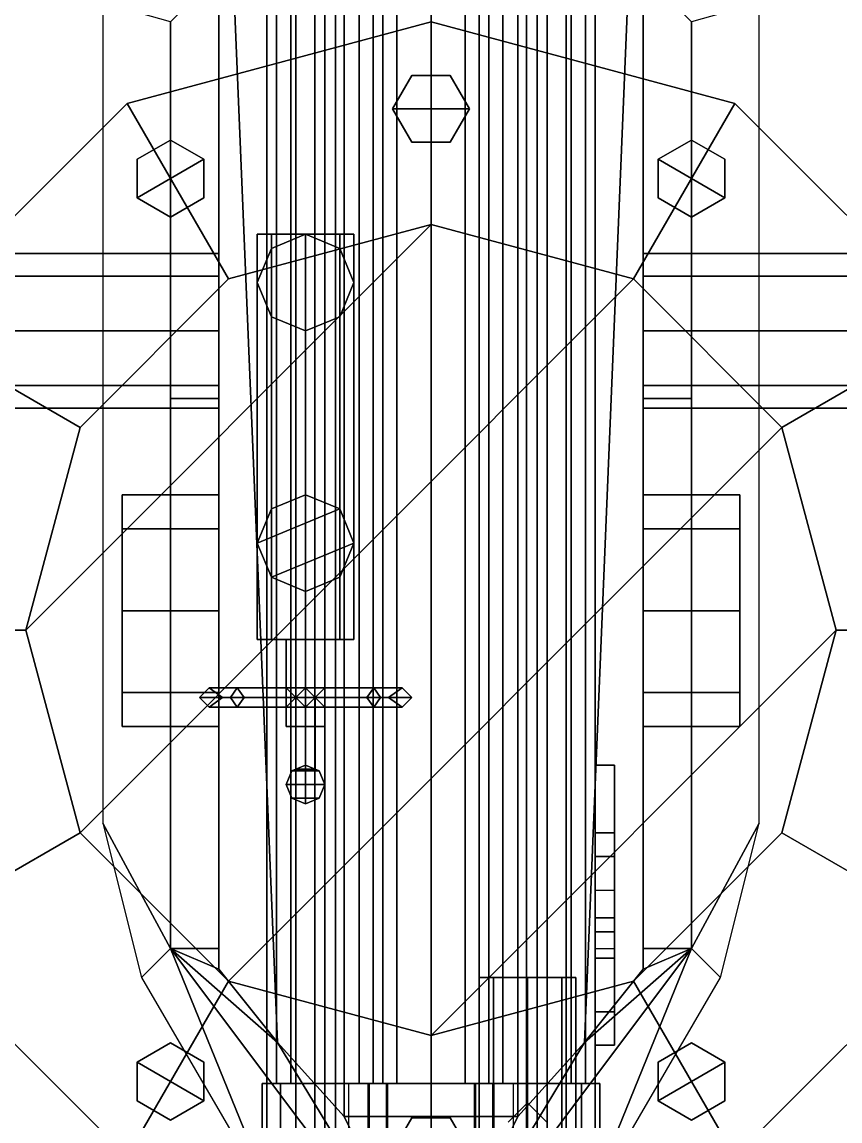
# Model space of a CAD drawing. Header units: millimetres. Extents: x -4 to 4, y -37.4 to 54.3.
# Drawn here: x -0.424 to 0.424, y 25.841 to 26.98 of the extents above; entities that cross this region are included whole.
import ezdxf

# ---------------------------------------------------------------- set-up
doc = ezdxf.new("R2010")
doc.units = ezdxf.units.MM
for name, color, linetype in [('gun', 1, 'Continuous'), ('sleeve', 5, 'Continuous'), ('superstructure', 3, 'Continuous'), ('turret', 2, 'Continuous')]:
    doc.layers.add(name, color=color, linetype=linetype)

msp = doc.modelspace()

# ---------------------------------------------------------------- linework, layer by layer
for points in [[(-0.71, 29.2, -1.32), (0, 29.2, -1.43), (0, 24.28, -1.95), (-0.71, 24.28, -1.81)], [(0, 24.28, -1.95), (0, 29.2, -1.43), (0.71, 29.2, -1.32), (0.71, 24.28, -1.81)]]:
    msp.add_3dface(points)
at = {"layer": 'gun'}
for points in [[(-0.099, 25.75, 2.931), (-0.14, 25.75, 3.03), (-0.14, 27.43, 3.03), (-0.099, 27.43, 2.931)], [(-0.14, 25.75, 3.03), (-0.099, 25.75, 3.129), (-0.099, 27.43, 3.129), (-0.14, 27.43, 3.03)], [(0, 25.75, 2.89), (-0.099, 25.75, 2.931), (-0.099, 27.43, 2.931), (0, 27.43, 2.89)], [(-0.099, 25.75, 3.129), (0, 25.75, 3.17), (0, 27.43, 3.17), (-0.099, 27.43, 3.129)], [(0.099, 25.75, 2.931), (0, 25.75, 2.89), (0, 27.43, 2.89), (0.099, 27.43, 2.931)], [(0, 25.75, 3.17), (0.099, 25.75, 3.129), (0.099, 27.43, 3.129), (0, 27.43, 3.17)], [(0.14, 25.75, 3.03), (0.099, 25.75, 2.931), (0.099, 27.43, 2.931), (0.14, 27.43, 3.03)], [(0.099, 25.75, 3.129), (0.14, 25.75, 3.03), (0.14, 27.43, 3.03), (0.099, 27.43, 3.129)]]:
    msp.add_3dface(points, dxfattribs=at)
at = {"layer": 'sleeve'}
for points in [[(-0.1454, 25.88, 2.7846), (-0.16, 25.88, 2.82), (-0.16, 27.21, 2.82), (-0.1454, 27.21, 2.7846)], [(-0.16, 25.88, 2.82), (-0.1454, 25.88, 2.8554), (-0.1454, 27.21, 2.8554), (-0.16, 27.21, 2.82)], [(-0.11, 25.88, 2.77), (-0.1454, 25.88, 2.7846), (-0.1454, 27.21, 2.7846), (-0.11, 27.21, 2.77)], [(-0.1454, 25.88, 2.8554), (-0.11, 25.88, 2.87), (-0.11, 27.21, 2.87), (-0.1454, 27.21, 2.8554)], [(-0.0746, 25.88, 2.7846), (-0.11, 25.88, 2.77), (-0.11, 27.21, 2.77), (-0.0746, 27.21, 2.7846)], [(-0.11, 25.88, 2.87), (-0.0746, 25.88, 2.8554), (-0.0746, 27.21, 2.8554), (-0.11, 27.21, 2.87)], [(-0.06, 25.88, 2.82), (-0.0746, 25.88, 2.7846), (-0.0746, 27.21, 2.7846), (-0.06, 27.21, 2.82)], [(-0.0746, 25.88, 2.8554), (-0.06, 25.88, 2.82), (-0.06, 27.21, 2.82), (-0.0746, 27.21, 2.8554)], [(-0.05, 25.88, 2.77), (-0.0354, 25.88, 2.8054), (-0.0354, 27.21, 2.8054), (-0.05, 27.21, 2.77)], [(-0.0354, 25.88, 2.7346), (-0.05, 25.88, 2.77), (-0.05, 27.21, 2.77), (-0.0354, 27.21, 2.7346)], [(-0.0354, 25.88, 2.8054), (0, 25.88, 2.82), (0, 27.21, 2.82), (-0.0354, 27.21, 2.8054)], [(0, 25.88, 2.72), (-0.0354, 25.88, 2.7346), (-0.0354, 27.21, 2.7346), (0, 27.21, 2.72)], [(0, 25.88, 2.82), (0.0354, 25.88, 2.8054), (0.0354, 27.21, 2.8054), (0, 27.21, 2.82)], [(0.0354, 25.88, 2.7346), (0, 25.88, 2.72), (0, 27.21, 2.72), (0.0354, 27.21, 2.7346)], [(0.0354, 25.88, 2.8054), (0.05, 25.88, 2.77), (0.05, 27.21, 2.77), (0.0354, 27.21, 2.8054)], [(0.05, 25.88, 2.77), (0.0354, 25.88, 2.7346), (0.0354, 27.21, 2.7346), (0.05, 27.21, 2.77)], [(0.06, 25.88, 2.82), (0.0746, 25.88, 2.8554), (0.0746, 27.21, 2.8554), (0.06, 27.21, 2.82)], [(0.0746, 25.88, 2.7846), (0.06, 25.88, 2.82), (0.06, 27.21, 2.82), (0.0746, 27.21, 2.7846)], [(0.0746, 25.88, 2.8554), (0.11, 25.88, 2.87), (0.11, 27.21, 2.87), (0.0746, 27.21, 2.8554)], [(0.11, 25.88, 2.77), (0.0746, 25.88, 2.7846), (0.0746, 27.21, 2.7846), (0.11, 27.21, 2.77)], [(0.11, 25.88, 2.87), (0.1454, 25.88, 2.8554), (0.1454, 27.21, 2.8554), (0.11, 27.21, 2.87)], [(0.1454, 25.88, 2.7846), (0.11, 25.88, 2.77), (0.11, 27.21, 2.77), (0.1454, 27.21, 2.7846)], [(0.1454, 25.88, 2.8554), (0.16, 25.88, 2.82), (0.16, 27.21, 2.82), (0.1454, 27.21, 2.8554)], [(0.16, 25.88, 2.82), (0.1454, 25.88, 2.7846), (0.1454, 27.21, 2.7846), (0.16, 27.21, 2.82)], [(-0.1202, 25.82, 2.9098), (-0.17, 25.82, 3.03), (-0.17, 27.02, 3.03), (-0.1202, 27.02, 2.9098)], [(-0.17, 25.82, 3.03), (-0.1202, 25.82, 3.1502), (-0.1202, 27.02, 3.1502), (-0.17, 27.02, 3.03)], [(0, 25.82, 2.86), (-0.1202, 25.82, 2.9098), (-0.1202, 27.02, 2.9098), (0, 27.02, 2.86)], [(-0.1202, 25.82, 3.1502), (0, 25.82, 3.2), (0, 27.02, 3.2), (-0.1202, 27.02, 3.1502)], [(0.1202, 25.82, 2.9098), (0, 25.82, 2.86), (0, 27.02, 2.86), (0.1202, 27.02, 2.9098)], [(0, 25.82, 3.2), (0.1202, 25.82, 3.1502), (0.1202, 27.02, 3.1502), (0, 27.02, 3.2)], [(0.17, 25.82, 3.03), (0.1202, 25.82, 2.9098), (0.1202, 27.02, 2.9098), (0.17, 27.02, 3.03)], [(0.1202, 25.82, 3.1502), (0.17, 25.82, 3.03), (0.17, 27.02, 3.03), (0.1202, 27.02, 3.1502)], [(-0.1654, 26.76, 3.4454), (-0.13, 26.76, 3.36), (-0.1654, 26.76, 3.3746), (-0.18, 26.76, 3.41)], [(-0.18, 26.34, 3.41), (-0.1654, 26.34, 3.4454), (-0.1654, 26.76, 3.4454), (-0.18, 26.76, 3.41)], [(-0.1654, 26.34, 3.3746), (-0.18, 26.34, 3.41), (-0.18, 26.76, 3.41), (-0.1654, 26.76, 3.3746)], [(-0.13, 26.76, 3.46), (-0.0946, 26.76, 3.3746), (-0.13, 26.76, 3.36), (-0.1654, 26.76, 3.4454)], [(-0.13, 26.76, 3.04), (-0.1654, 26.7454, 3.04), (-0.1654, 26.7454, 3.3746), (-0.13, 26.76, 3.36)], [(-0.1654, 26.34, 3.4454), (-0.13, 26.34, 3.46), (-0.13, 26.76, 3.46), (-0.1654, 26.76, 3.4454)], [(-0.13, 26.34, 3.36), (-0.1654, 26.34, 3.3746), (-0.1654, 26.76, 3.3746), (-0.13, 26.76, 3.36)], [(-0.0946, 26.76, 3.4454), (-0.08, 26.76, 3.41), (-0.0946, 26.76, 3.3746), (-0.13, 26.76, 3.46)], [(-0.0946, 26.7454, 3.04), (-0.13, 26.76, 3.04), (-0.13, 26.76, 3.36), (-0.0946, 26.7454, 3.3746)], [(-0.13, 26.34, 3.46), (-0.0946, 26.34, 3.4454), (-0.0946, 26.76, 3.4454), (-0.13, 26.76, 3.46)], [(-0.0946, 26.34, 3.3746), (-0.13, 26.34, 3.36), (-0.13, 26.76, 3.36), (-0.0946, 26.76, 3.3746)], [(-0.0946, 26.34, 3.4454), (-0.08, 26.34, 3.41), (-0.08, 26.76, 3.41), (-0.0946, 26.76, 3.4454)], [(-0.08, 26.34, 3.41), (-0.0946, 26.34, 3.3746), (-0.0946, 26.76, 3.3746), (-0.08, 26.76, 3.41)], [(-0.1654, 26.7454, 3.04), (-0.18, 26.71, 3.04), (-0.18, 26.71, 3.41), (-0.1654, 26.7454, 3.3746)], [(-0.08, 26.71, 3.04), (-0.0946, 26.7454, 3.04), (-0.0946, 26.7454, 3.3746), (-0.08, 26.71, 3.41)], [(-0.18, 26.71, 3.04), (-0.1654, 26.6746, 3.04), (-0.1654, 26.6746, 3.3746), (-0.18, 26.71, 3.41)], [(-0.0946, 26.6746, 3.04), (-0.08, 26.71, 3.04), (-0.08, 26.71, 3.41), (-0.0946, 26.6746, 3.3746)], [(-0.1654, 26.6746, 3.04), (-0.13, 26.66, 3.04), (-0.13, 26.66, 3.36), (-0.1654, 26.6746, 3.3746)], [(-0.13, 26.66, 3.04), (-0.0946, 26.6746, 3.04), (-0.0946, 26.6746, 3.3746), (-0.13, 26.66, 3.36)], [(-0.18, 26.44, 3.55), (-0.0946, 26.4754, 3.55), (-0.13, 26.49, 3.55), (-0.1654, 26.4754, 3.55)], [(-0.13, 26.49, 3.33), (-0.1654, 26.4754, 3.33), (-0.1654, 26.4754, 3.55), (-0.13, 26.49, 3.55)], [(-0.0946, 26.4754, 3.33), (-0.13, 26.49, 3.33), (-0.13, 26.49, 3.55), (-0.0946, 26.4754, 3.55)], [(-0.1654, 26.4046, 3.55), (-0.08, 26.44, 3.55), (-0.0946, 26.4754, 3.55), (-0.18, 26.44, 3.55)], [(-0.1654, 26.4754, 3.33), (-0.18, 26.44, 3.33), (-0.18, 26.44, 3.55), (-0.1654, 26.4754, 3.55)], [(-0.08, 26.44, 3.33), (-0.0946, 26.4754, 3.33), (-0.0946, 26.4754, 3.55), (-0.08, 26.44, 3.55)], [(-0.18, 26.44, 3.33), (-0.1654, 26.4046, 3.33), (-0.1654, 26.4046, 3.55), (-0.18, 26.44, 3.55)], [(-0.13, 26.39, 3.55), (-0.0946, 26.4046, 3.55), (-0.08, 26.44, 3.55), (-0.1654, 26.4046, 3.55)], [(-0.0946, 26.4046, 3.33), (-0.08, 26.44, 3.33), (-0.08, 26.44, 3.55), (-0.0946, 26.4046, 3.55)], [(-0.1654, 26.4046, 3.33), (-0.13, 26.39, 3.33), (-0.13, 26.39, 3.55), (-0.1654, 26.4046, 3.55)], [(-0.13, 26.39, 3.33), (-0.0946, 26.4046, 3.33), (-0.0946, 26.4046, 3.55), (-0.13, 26.39, 3.55)], [(-0.18, 26.34, 3.41), (-0.0946, 26.34, 3.3746), (-0.08, 26.34, 3.41), (-0.1654, 26.34, 3.4454)], [(-0.1654, 26.34, 3.3746), (-0.13, 26.34, 3.36), (-0.0946, 26.34, 3.3746), (-0.18, 26.34, 3.41)], [(-0.1654, 26.34, 3.4454), (-0.08, 26.34, 3.41), (-0.0946, 26.34, 3.4454), (-0.13, 26.34, 3.46)], [(-0.15, 26.25, 3.41), (-0.13, 26.25, 3.43), (-0.13, 26.34, 3.43), (-0.15, 26.34, 3.41)], [(-0.13, 26.25, 3.39), (-0.15, 26.25, 3.41), (-0.15, 26.34, 3.41), (-0.13, 26.34, 3.39)], [(-0.13, 26.25, 3.43), (-0.11, 26.25, 3.41), (-0.11, 26.34, 3.41), (-0.13, 26.34, 3.43)], [(-0.11, 26.25, 3.41), (-0.13, 26.25, 3.39), (-0.13, 26.34, 3.39), (-0.11, 26.34, 3.41)], [(-0.24, 26.28, 3.41), (-0.23, 26.29, 3.41), (-0.2007, 26.29, 3.3393), (-0.2078, 26.28, 3.3322)], [(-0.2078, 26.28, 3.4878), (-0.2007, 26.29, 3.4807), (-0.23, 26.29, 3.41), (-0.24, 26.28, 3.41)], [(-0.23, 26.29, 3.41), (-0.2159, 26.28, 3.42), (-0.14, 26.28, 3.42), (-0.15, 26.29, 3.41)], [(-0.2159, 26.28, 3.4), (-0.23, 26.29, 3.41), (-0.15, 26.29, 3.41), (-0.14, 26.28, 3.4)], [(-0.2007, 26.29, 3.4807), (-0.1936, 26.28, 3.4736), (-0.2159, 26.28, 3.42), (-0.23, 26.29, 3.41)], [(-0.23, 26.29, 3.41), (-0.2159, 26.28, 3.4), (-0.1936, 26.28, 3.3464), (-0.2007, 26.29, 3.3393)], [(-0.13, 26.28, 3.52), (-0.13, 26.29, 3.51), (-0.2007, 26.29, 3.4807), (-0.2078, 26.28, 3.4878)], [(-0.2078, 26.28, 3.3322), (-0.2007, 26.29, 3.3393), (-0.13, 26.29, 3.31), (-0.13, 26.28, 3.3)], [(-0.13, 26.29, 3.51), (-0.14, 26.28, 3.4959), (-0.1936, 26.28, 3.4736), (-0.2007, 26.29, 3.4807)], [(-0.2007, 26.29, 3.3393), (-0.1936, 26.28, 3.3464), (-0.14, 26.28, 3.3241), (-0.13, 26.29, 3.31)], [(-0.14, 26.28, 3.4959), (-0.13, 26.29, 3.51), (-0.13, 26.29, 3.43), (-0.14, 26.28, 3.42)], [(-0.13, 26.29, 3.31), (-0.14, 26.28, 3.3241), (-0.14, 26.28, 3.4), (-0.13, 26.29, 3.39)], [(-0.0593, 26.29, 3.4807), (-0.0664, 26.28, 3.4736), (-0.12, 26.28, 3.4959), (-0.13, 26.29, 3.51)], [(-0.0522, 26.28, 3.4878), (-0.0593, 26.29, 3.4807), (-0.13, 26.29, 3.51), (-0.13, 26.28, 3.52)], [(-0.13, 26.29, 3.51), (-0.12, 26.28, 3.4959), (-0.12, 26.28, 3.42), (-0.13, 26.29, 3.43)], [(-0.13, 26.29, 3.31), (-0.12, 26.28, 3.3241), (-0.0664, 26.28, 3.3464), (-0.0593, 26.29, 3.3393)], [(-0.13, 26.28, 3.3), (-0.13, 26.29, 3.31), (-0.0593, 26.29, 3.3393), (-0.0522, 26.28, 3.3322)], [(-0.12, 26.28, 3.3241), (-0.13, 26.29, 3.31), (-0.13, 26.29, 3.39), (-0.12, 26.28, 3.4)], [(-0.0441, 26.28, 3.42), (-0.03, 26.29, 3.41), (-0.11, 26.29, 3.41), (-0.12, 26.28, 3.42)], [(-0.03, 26.29, 3.41), (-0.0441, 26.28, 3.4), (-0.12, 26.28, 3.4), (-0.11, 26.29, 3.41)], [(-0.03, 26.29, 3.41), (-0.0441, 26.28, 3.42), (-0.0664, 26.28, 3.4736), (-0.0593, 26.29, 3.4807)], [(-0.0593, 26.29, 3.3393), (-0.0664, 26.28, 3.3464), (-0.0441, 26.28, 3.4), (-0.03, 26.29, 3.41)], [(-0.0522, 26.28, 3.3322), (-0.0593, 26.29, 3.3393), (-0.03, 26.29, 3.41), (-0.02, 26.28, 3.41)], [(-0.02, 26.28, 3.41), (-0.03, 26.29, 3.41), (-0.0593, 26.29, 3.4807), (-0.0522, 26.28, 3.4878)], [(-0.23, 26.27, 3.41), (-0.24, 26.28, 3.41), (-0.2078, 26.28, 3.3322), (-0.2007, 26.27, 3.3393)], [(-0.2007, 26.27, 3.4807), (-0.2078, 26.28, 3.4878), (-0.24, 26.28, 3.41), (-0.23, 26.27, 3.41)], [(-0.2159, 26.28, 3.42), (-0.23, 26.27, 3.41), (-0.15, 26.27, 3.41), (-0.14, 26.28, 3.42)], [(-0.23, 26.27, 3.41), (-0.2159, 26.28, 3.4), (-0.14, 26.28, 3.4), (-0.15, 26.27, 3.41)], [(-0.1936, 26.28, 3.4736), (-0.2007, 26.27, 3.4807), (-0.23, 26.27, 3.41), (-0.2159, 26.28, 3.42)], [(-0.2159, 26.28, 3.4), (-0.23, 26.27, 3.41), (-0.2007, 26.27, 3.3393), (-0.1936, 26.28, 3.3464)], [(-0.13, 26.27, 3.51), (-0.13, 26.28, 3.52), (-0.2078, 26.28, 3.4878), (-0.2007, 26.27, 3.4807)], [(-0.2007, 26.27, 3.3393), (-0.2078, 26.28, 3.3322), (-0.13, 26.28, 3.3), (-0.13, 26.27, 3.31)], [(-0.14, 26.28, 3.4959), (-0.13, 26.27, 3.51), (-0.2007, 26.27, 3.4807), (-0.1936, 26.28, 3.4736)], [(-0.1936, 26.28, 3.3464), (-0.2007, 26.27, 3.3393), (-0.13, 26.27, 3.31), (-0.14, 26.28, 3.3241)], [(-0.14, 26.2059, 3.31), (-0.13, 26.2059, 3.32), (-0.13, 26.28, 3.32), (-0.14, 26.28, 3.31)], [(-0.13, 26.2059, 3.3), (-0.14, 26.2059, 3.31), (-0.14, 26.28, 3.31), (-0.13, 26.28, 3.3)], [(-0.13, 26.27, 3.51), (-0.14, 26.28, 3.4959), (-0.14, 26.28, 3.42), (-0.13, 26.27, 3.43)], [(-0.14, 26.28, 3.3241), (-0.13, 26.27, 3.31), (-0.13, 26.27, 3.39), (-0.14, 26.28, 3.4)], [(-0.13, 26.2059, 3.32), (-0.12, 26.2059, 3.31), (-0.12, 26.28, 3.31), (-0.13, 26.28, 3.32)], [(-0.12, 26.2059, 3.31), (-0.13, 26.2059, 3.3), (-0.13, 26.28, 3.3), (-0.12, 26.28, 3.31)], [(-0.0664, 26.28, 3.4736), (-0.0593, 26.27, 3.4807), (-0.13, 26.27, 3.51), (-0.12, 26.28, 3.4959)], [(-0.0593, 26.27, 3.4807), (-0.0522, 26.28, 3.4878), (-0.13, 26.28, 3.52), (-0.13, 26.27, 3.51)], [(-0.12, 26.28, 3.4959), (-0.13, 26.27, 3.51), (-0.13, 26.27, 3.43), (-0.12, 26.28, 3.42)], [(-0.12, 26.28, 3.3241), (-0.13, 26.27, 3.31), (-0.0593, 26.27, 3.3393), (-0.0664, 26.28, 3.3464)], [(-0.13, 26.27, 3.31), (-0.13, 26.28, 3.3), (-0.0522, 26.28, 3.3322), (-0.0593, 26.27, 3.3393)], [(-0.13, 26.27, 3.31), (-0.12, 26.28, 3.3241), (-0.12, 26.28, 3.4), (-0.13, 26.27, 3.39)], [(-0.03, 26.27, 3.41), (-0.0441, 26.28, 3.42), (-0.12, 26.28, 3.42), (-0.11, 26.27, 3.41)], [(-0.0441, 26.28, 3.4), (-0.03, 26.27, 3.41), (-0.11, 26.27, 3.41), (-0.12, 26.28, 3.4)], [(-0.0441, 26.28, 3.42), (-0.03, 26.27, 3.41), (-0.0593, 26.27, 3.4807), (-0.0664, 26.28, 3.4736)], [(-0.0664, 26.28, 3.3464), (-0.0593, 26.27, 3.3393), (-0.03, 26.27, 3.41), (-0.0441, 26.28, 3.4)], [(-0.0593, 26.27, 3.3393), (-0.0522, 26.28, 3.3322), (-0.02, 26.28, 3.41), (-0.03, 26.27, 3.41)], [(-0.03, 26.27, 3.41), (-0.02, 26.28, 3.41), (-0.0522, 26.28, 3.4878), (-0.0593, 26.27, 3.4807)], [(-0.15, 26.25, 3.41), (-0.13, 26.25, 3.39), (-0.11, 26.25, 3.41), (-0.13, 26.25, 3.43)], [(-0.13, 26.2041, 3.2959), (-0.13, 26.19, 3.29), (-0.15, 26.19, 3.31), (-0.1441, 26.2041, 3.31)], [(-0.1441, 26.2041, 3.31), (-0.15, 26.19, 3.31), (-0.13, 26.19, 3.33), (-0.13, 26.2041, 3.3241)], [(-0.13, 26.21, 3.31), (-0.13, 26.2041, 3.2959), (-0.1441, 26.2041, 3.31), (-0.13, 26.21, 3.31)], [(-0.13, 26.21, 3.31), (-0.1441, 26.2041, 3.31), (-0.13, 26.2041, 3.3241), (-0.13, 26.21, 3.31)], [(-0.13, 26.21, 3.31), (-0.1159, 26.2041, 3.31), (-0.13, 26.2041, 3.2959), (-0.13, 26.21, 3.31)], [(-0.13, 26.21, 3.31), (-0.13, 26.2041, 3.3241), (-0.1159, 26.2041, 3.31), (-0.13, 26.21, 3.31)], [(-0.1159, 26.2041, 3.31), (-0.11, 26.19, 3.31), (-0.13, 26.19, 3.29), (-0.13, 26.2041, 3.2959)], [(-0.13, 26.2041, 3.3241), (-0.13, 26.19, 3.33), (-0.11, 26.19, 3.31), (-0.1159, 26.2041, 3.31)], [(0.19, 26.21, 3.48), (0.17, 26.21, 3.48), (0.17, 26.14, 3.52), (0.19, 26.14, 3.52)], [(0.17, 26.21, 3.48), (0.17, 26.1154, 3.34), (0.17, 26.0518, 3.42), (0.17, 26.14, 3.52)], [(0.17, 26.1154, 3.34), (0.17, 26.21, 3.48), (0.19, 26.21, 3.48), (0.19, 26.1154, 3.34)], [(0.19, 26.1154, 3.34), (0.19, 26.21, 3.48), (0.19, 26.14, 3.52), (0.19, 26.0518, 3.42)], [(-0.13, 26.19, 3.29), (-0.13, 26.1759, 3.2959), (-0.1441, 26.1759, 3.31), (-0.15, 26.19, 3.31)], [(-0.15, 26.19, 3.31), (-0.1441, 26.1759, 3.31), (-0.13, 26.1759, 3.3241), (-0.13, 26.19, 3.33)], [(-0.11, 26.19, 3.31), (-0.1159, 26.1759, 3.31), (-0.13, 26.1759, 3.2959), (-0.13, 26.19, 3.29)], [(-0.13, 26.19, 3.33), (-0.13, 26.1759, 3.3241), (-0.1159, 26.1759, 3.31), (-0.11, 26.19, 3.31)], [(-0.13, 26.1759, 3.2959), (-0.13, 26.17, 3.31), (-0.13, 26.17, 3.31), (-0.1441, 26.1759, 3.31)], [(-0.1441, 26.1759, 3.31), (-0.13, 26.17, 3.31), (-0.13, 26.17, 3.31), (-0.13, 26.1759, 3.3241)], [(-0.1159, 26.1759, 3.31), (-0.13, 26.17, 3.31), (-0.13, 26.17, 3.31), (-0.13, 26.1759, 3.2959)], [(-0.13, 26.1759, 3.3241), (-0.13, 26.17, 3.31), (-0.13, 26.17, 3.31), (-0.1159, 26.1759, 3.31)], [(0.17, 26.14, 3.52), (0.17, 26.0518, 3.42), (0.19, 26.0518, 3.42), (0.19, 26.14, 3.52)], [(0.17, 26.1154, 3.34), (0.17, 26.0374, 3.1778), (0.17, 25.9543, 3.2122), (0.17, 26.0518, 3.42)], [(0.17, 26.0374, 3.1778), (0.17, 26.1154, 3.34), (0.19, 26.1154, 3.34), (0.19, 26.0374, 3.1778)], [(0.19, 26.0374, 3.1778), (0.19, 26.1154, 3.34), (0.19, 26.0518, 3.42), (0.19, 25.9543, 3.2122)], [(0.17, 26.0374, 2.9022), (0.17, 26.08, 2.7854), (0.17, 26.02, 2.74), (0.17, 25.9543, 2.8678)], [(0.17, 26.08, 2.7854), (0.17, 26.0374, 2.9022), (0.19, 26.0374, 2.9022), (0.19, 26.08, 2.7854)], [(0.19, 26.08, 2.7854), (0.19, 26.0374, 2.9022), (0.19, 25.9543, 2.8678), (0.19, 26.02, 2.74)], [(0.17, 26.0518, 3.42), (0.17, 25.9543, 3.2122), (0.19, 25.9543, 3.2122), (0.19, 26.0518, 3.42)], [(0.17, 26.01, 3.04), (0.17, 26.0374, 2.9022), (0.17, 25.9543, 2.8678), (0.17, 25.92, 3.04)], [(0.17, 26.0374, 3.1778), (0.17, 26.01, 3.04), (0.17, 25.92, 3.04), (0.17, 25.9543, 3.2122)], [(0.17, 26.0374, 2.9022), (0.17, 26.01, 3.04), (0.19, 26.01, 3.04), (0.19, 26.0374, 2.9022)], [(0.17, 26.01, 3.04), (0.17, 26.0374, 3.1778), (0.19, 26.0374, 3.1778), (0.19, 26.01, 3.04)], [(0.19, 26.0374, 2.9022), (0.19, 26.01, 3.04), (0.19, 25.92, 3.04), (0.19, 25.9543, 2.8678)], [(0.19, 26.01, 3.04), (0.19, 26.0374, 3.1778), (0.19, 25.9543, 3.2122), (0.19, 25.92, 3.04)], [(0.17, 25.9543, 2.8678), (0.17, 26.02, 2.74), (0.19, 26.02, 2.74), (0.19, 25.9543, 2.8678)], [(0.0646, 25.99, 3.5154), (0.1, 25.99, 3.43), (0.0646, 25.99, 3.4446), (0.05, 25.99, 3.48)], [(0.0646, 25.74, 3.4446), (0.05, 25.74, 3.48), (0.05, 25.99, 3.48), (0.0646, 25.99, 3.4446)], [(0.05, 25.74, 3.48), (0.0646, 25.74, 3.5154), (0.0646, 25.99, 3.5154), (0.05, 25.99, 3.48)], [(0.1, 25.99, 3.53), (0.1354, 25.99, 3.4446), (0.1, 25.99, 3.43), (0.0646, 25.99, 3.5154)], [(0.1, 25.74, 3.43), (0.0646, 25.74, 3.4446), (0.0646, 25.99, 3.4446), (0.1, 25.99, 3.43)], [(0.0646, 25.74, 3.5154), (0.1, 25.74, 3.53), (0.1, 25.99, 3.53), (0.0646, 25.99, 3.5154)], [(0.1354, 25.99, 3.5154), (0.15, 25.99, 3.48), (0.1354, 25.99, 3.4446), (0.1, 25.99, 3.53)], [(0.1354, 25.74, 3.4446), (0.1, 25.74, 3.43), (0.1, 25.99, 3.43), (0.1354, 25.99, 3.4446)], [(0.1, 25.74, 3.53), (0.1354, 25.74, 3.5154), (0.1354, 25.99, 3.5154), (0.1, 25.99, 3.53)], [(0.15, 25.74, 3.48), (0.1354, 25.74, 3.4446), (0.1354, 25.99, 3.4446), (0.15, 25.99, 3.48)], [(0.1354, 25.74, 3.5154), (0.15, 25.74, 3.48), (0.15, 25.99, 3.48), (0.1354, 25.99, 3.5154)], [(0.17, 25.92, 3.04), (0.17, 25.9543, 2.8678), (0.19, 25.9543, 2.8678), (0.19, 25.92, 3.04)], [(0.17, 25.9543, 3.2122), (0.17, 25.92, 3.04), (0.19, 25.92, 3.04), (0.19, 25.9543, 3.2122)], [(-0.175, 25.88, 2.82), (-0.156, 25.88, 2.866), (-0.1454, 25.88, 2.8554), (-0.16, 25.88, 2.82)], [(-0.156, 25.88, 2.774), (-0.175, 25.88, 2.82), (-0.16, 25.88, 2.82), (-0.1454, 25.88, 2.7846)], [(-0.156, 25.82, 2.774), (-0.175, 25.82, 2.82), (-0.175, 25.88, 2.82), (-0.156, 25.88, 2.774)], [(-0.175, 25.82, 2.82), (-0.156, 25.82, 2.866), (-0.156, 25.88, 2.866), (-0.175, 25.88, 2.82)], [(-0.156, 25.88, 2.866), (-0.0852, 25.88, 2.8953), (-0.11, 25.88, 2.87), (-0.1454, 25.88, 2.8554)], [(-0.156, 25.82, 2.866), (-0.0852, 25.82, 2.8953), (-0.0852, 25.88, 2.8953), (-0.156, 25.88, 2.866)], [(-0.11, 25.88, 2.755), (-0.156, 25.88, 2.774), (-0.1454, 25.88, 2.7846), (-0.11, 25.88, 2.77)], [(-0.11, 25.82, 2.755), (-0.156, 25.82, 2.774), (-0.156, 25.88, 2.774), (-0.11, 25.88, 2.755)], [(-0.0852, 25.88, 2.8953), (-0.045, 25.88, 2.8786), (-0.0746, 25.88, 2.8554), (-0.11, 25.88, 2.87)], [(-0.064, 25.88, 2.774), (-0.11, 25.88, 2.755), (-0.11, 25.88, 2.77), (-0.0746, 25.88, 2.7846)], [(-0.064, 25.82, 2.774), (-0.11, 25.82, 2.755), (-0.11, 25.88, 2.755), (-0.064, 25.88, 2.774)], [(-0.045, 25.88, 2.8786), (-0.045, 25.88, 2.82), (-0.06, 25.88, 2.82), (-0.0746, 25.88, 2.8554)], [(-0.045, 25.88, 2.82), (-0.064, 25.88, 2.774), (-0.0746, 25.88, 2.7846), (-0.06, 25.88, 2.82)], [(-0.065, 25.82, 2.77), (-0.046, 25.82, 2.816), (-0.046, 25.88, 2.816), (-0.065, 25.88, 2.77)], [(-0.046, 25.82, 2.724), (-0.065, 25.82, 2.77), (-0.065, 25.88, 2.77), (-0.046, 25.88, 2.724)], [(-0.046, 25.88, 2.724), (-0.065, 25.88, 2.77), (-0.05, 25.88, 2.77), (-0.0354, 25.88, 2.7346)], [(-0.065, 25.88, 2.77), (-0.046, 25.88, 2.816), (-0.0354, 25.88, 2.8054), (-0.05, 25.88, 2.77)], [(-0.045, 25.82, 2.82), (-0.064, 25.82, 2.774), (-0.064, 25.88, 2.774), (-0.045, 25.88, 2.82)], [(-0.046, 25.82, 2.816), (0, 25.82, 2.835), (0, 25.88, 2.835), (-0.046, 25.88, 2.816)], [(0, 25.82, 2.705), (-0.046, 25.82, 2.724), (-0.046, 25.88, 2.724), (0, 25.88, 2.705)], [(0, 25.88, 2.705), (-0.046, 25.88, 2.724), (-0.0354, 25.88, 2.7346), (0, 25.88, 2.72)], [(-0.046, 25.88, 2.816), (0, 25.88, 2.835), (0, 25.88, 2.82), (-0.0354, 25.88, 2.8054)], [(-0.045, 25.82, 2.8786), (-0.045, 25.82, 2.82), (-0.045, 25.88, 2.82), (-0.045, 25.88, 2.8786)], [(0, 25.82, 2.835), (0.046, 25.82, 2.816), (0.046, 25.88, 2.816), (0, 25.88, 2.835)], [(0.046, 25.82, 2.724), (0, 25.82, 2.705), (0, 25.88, 2.705), (0.046, 25.88, 2.724)], [(0, 25.88, 2.835), (0.046, 25.88, 2.816), (0.0354, 25.88, 2.8054), (0, 25.88, 2.82)], [(0.046, 25.88, 2.724), (0, 25.88, 2.705), (0, 25.88, 2.72), (0.0354, 25.88, 2.7346)], [(0.046, 25.88, 2.816), (0.065, 25.88, 2.77), (0.05, 25.88, 2.77), (0.0354, 25.88, 2.8054)], [(0.065, 25.88, 2.77), (0.046, 25.88, 2.724), (0.0354, 25.88, 2.7346), (0.05, 25.88, 2.77)], [(0.045, 25.88, 2.8786), (0.0852, 25.88, 2.8953), (0.11, 25.88, 2.87), (0.0746, 25.88, 2.8554)], [(0.045, 25.88, 2.82), (0.045, 25.88, 2.8786), (0.0746, 25.88, 2.8554), (0.06, 25.88, 2.82)], [(0.045, 25.82, 2.82), (0.045, 25.82, 2.8786), (0.045, 25.88, 2.8786), (0.045, 25.88, 2.82)], [(0.064, 25.82, 2.774), (0.045, 25.82, 2.82), (0.045, 25.88, 2.82), (0.064, 25.88, 2.774)], [(0.064, 25.88, 2.774), (0.045, 25.88, 2.82), (0.06, 25.88, 2.82), (0.0746, 25.88, 2.7846)], [(0.046, 25.82, 2.816), (0.065, 25.82, 2.77), (0.065, 25.88, 2.77), (0.046, 25.88, 2.816)], [(0.065, 25.82, 2.77), (0.046, 25.82, 2.724), (0.046, 25.88, 2.724), (0.065, 25.88, 2.77)], [(0.11, 25.82, 2.755), (0.064, 25.82, 2.774), (0.064, 25.88, 2.774), (0.11, 25.88, 2.755)], [(0.11, 25.88, 2.755), (0.064, 25.88, 2.774), (0.0746, 25.88, 2.7846), (0.11, 25.88, 2.77)], [(0.0852, 25.88, 2.8953), (0.156, 25.88, 2.866), (0.1454, 25.88, 2.8554), (0.11, 25.88, 2.87)], [(0.0852, 25.82, 2.8953), (0.156, 25.82, 2.866), (0.156, 25.88, 2.866), (0.0852, 25.88, 2.8953)], [(0.156, 25.82, 2.774), (0.11, 25.82, 2.755), (0.11, 25.88, 2.755), (0.156, 25.88, 2.774)], [(0.156, 25.88, 2.774), (0.11, 25.88, 2.755), (0.11, 25.88, 2.77), (0.1454, 25.88, 2.7846)], [(0.156, 25.88, 2.866), (0.175, 25.88, 2.82), (0.16, 25.88, 2.82), (0.1454, 25.88, 2.8554)], [(0.175, 25.88, 2.82), (0.156, 25.88, 2.774), (0.1454, 25.88, 2.7846), (0.16, 25.88, 2.82)], [(0.156, 25.82, 2.866), (0.175, 25.82, 2.82), (0.175, 25.88, 2.82), (0.156, 25.88, 2.866)], [(0.175, 25.82, 2.82), (0.156, 25.82, 2.774), (0.156, 25.88, 2.774), (0.175, 25.88, 2.82)], [(0.1, 25.86, 3.15), (0.08, 25.84, 3.16), (0.08, 25.84, 3.44), (0.1, 25.86, 3.43)], [(0.12, 25.84, 3.15), (0.1, 25.86, 3.15), (0.1, 25.86, 3.43), (0.12, 25.84, 3.44)]]:
    msp.add_3dface(points, dxfattribs=at)
at = {"layer": 'superstructure'}
for points in [[(0.5, 24.27, 1.71), (2.8927, 27.2157, 1.71), (-2.8927, 27.2157, 1.71), (-0.5, 24.27, 1.71)], [(0, 26.98, 1.81), (-0.315, 26.8956, 1.81), (-0.21, 26.7137, 1.81), (0, 26.77, 1.81)], [(0, 26.98, 1.71), (-0.315, 26.8956, 1.71), (-0.315, 26.8956, 1.81), (0, 26.98, 1.81)], [(0.315, 26.8956, 1.81), (0, 26.98, 1.81), (0, 26.77, 1.81), (0.21, 26.7137, 1.81)], [(0.315, 26.8956, 1.71), (0, 26.98, 1.71), (0, 26.98, 1.81), (0.315, 26.8956, 1.81)], [(-0.02, 26.9246, 1.81), (-0.04, 26.89, 1.81), (-0.04, 26.89, 1.84), (-0.02, 26.9246, 1.84)], [(0.02, 26.9246, 1.84), (-0.02, 26.9246, 1.84), (-0.04, 26.89, 1.84), (0.04, 26.89, 1.84)], [(0.02, 26.9246, 1.81), (-0.02, 26.9246, 1.81), (-0.02, 26.9246, 1.84), (0.02, 26.9246, 1.84)], [(0.04, 26.89, 1.81), (0.02, 26.9246, 1.81), (0.02, 26.9246, 1.84), (0.04, 26.89, 1.84)], [(-0.315, 26.8956, 1.81), (-0.5456, 26.665, 1.81), (-0.3637, 26.56, 1.81), (-0.21, 26.7137, 1.81)], [(-0.315, 26.8956, 1.71), (-0.5456, 26.665, 1.71), (-0.5456, 26.665, 1.81), (-0.315, 26.8956, 1.81)], [(-0.04, 26.89, 1.81), (-0.02, 26.8554, 1.81), (-0.02, 26.8554, 1.84), (-0.04, 26.89, 1.84)], [(0.04, 26.89, 1.84), (-0.04, 26.89, 1.84), (-0.02, 26.8554, 1.84), (0.02, 26.8554, 1.84)], [(0.02, 26.8554, 1.81), (0.04, 26.89, 1.81), (0.04, 26.89, 1.84), (0.02, 26.8554, 1.84)], [(0.5456, 26.665, 1.81), (0.315, 26.8956, 1.81), (0.21, 26.7137, 1.81), (0.3637, 26.56, 1.81)], [(0.5456, 26.665, 1.71), (0.315, 26.8956, 1.71), (0.315, 26.8956, 1.81), (0.5456, 26.665, 1.81)], [(-0.27, 26.8577, 1.81), (-0.3046, 26.8377, 1.81), (-0.3046, 26.8377, 1.84), (-0.27, 26.8577, 1.84)], [(-0.27, 26.8577, 1.84), (-0.3046, 26.8377, 1.84), (-0.3046, 26.7977, 1.84), (-0.2354, 26.8377, 1.84)], [(-0.2354, 26.8377, 1.81), (-0.27, 26.8577, 1.81), (-0.27, 26.8577, 1.84), (-0.2354, 26.8377, 1.84)], [(-0.02, 26.8554, 1.81), (0.02, 26.8554, 1.81), (0.02, 26.8554, 1.84), (-0.02, 26.8554, 1.84)], [(0.27, 26.8577, 1.81), (0.2354, 26.8377, 1.81), (0.2354, 26.8377, 1.84), (0.27, 26.8577, 1.84)], [(0.3046, 26.8377, 1.84), (0.27, 26.8577, 1.84), (0.2354, 26.8377, 1.84), (0.3046, 26.7977, 1.84)], [(0.3046, 26.8377, 1.81), (0.27, 26.8577, 1.81), (0.27, 26.8577, 1.84), (0.3046, 26.8377, 1.84)], [(-0.3046, 26.8377, 1.81), (-0.3046, 26.7977, 1.81), (-0.3046, 26.7977, 1.84), (-0.3046, 26.8377, 1.84)], [(-0.2354, 26.8377, 1.84), (-0.3046, 26.7977, 1.84), (-0.27, 26.7777, 1.84), (-0.2354, 26.7977, 1.84)], [(-0.2354, 26.7977, 1.81), (-0.2354, 26.8377, 1.81), (-0.2354, 26.8377, 1.84), (-0.2354, 26.7977, 1.84)], [(0.2354, 26.8377, 1.81), (0.2354, 26.7977, 1.81), (0.2354, 26.7977, 1.84), (0.2354, 26.8377, 1.84)], [(0.3046, 26.7977, 1.84), (0.2354, 26.8377, 1.84), (0.2354, 26.7977, 1.84), (0.27, 26.7777, 1.84)], [(0.3046, 26.7977, 1.81), (0.3046, 26.8377, 1.81), (0.3046, 26.8377, 1.84), (0.3046, 26.7977, 1.84)], [(-0.3046, 26.7977, 1.81), (-0.27, 26.7777, 1.81), (-0.27, 26.7777, 1.84), (-0.3046, 26.7977, 1.84)], [(-0.27, 26.7777, 1.81), (-0.2354, 26.7977, 1.81), (-0.2354, 26.7977, 1.84), (-0.27, 26.7777, 1.84)], [(0.2354, 26.7977, 1.81), (0.27, 26.7777, 1.81), (0.27, 26.7777, 1.84), (0.2354, 26.7977, 1.84)], [(0.27, 26.7777, 1.81), (0.3046, 26.7977, 1.81), (0.3046, 26.7977, 1.84), (0.27, 26.7777, 1.84)], [(-0.42, 26.35, 1.97), (0, 26.77, 1.97), (-0.21, 26.7137, 1.97), (-0.3637, 26.56, 1.97)], [(-0.3637, 26.14, 1.97), (0.21, 26.7137, 1.97), (0, 26.77, 1.97), (-0.42, 26.35, 1.97)], [(0, 26.77, 1.81), (-0.21, 26.7137, 1.81), (-0.21, 26.7137, 1.97), (0, 26.77, 1.97)], [(0.21, 26.7137, 1.81), (0, 26.77, 1.81), (0, 26.77, 1.97), (0.21, 26.7137, 1.97)], [(-0.21, 25.9863, 1.97), (0.3637, 26.56, 1.97), (0.21, 26.7137, 1.97), (-0.3637, 26.14, 1.97)], [(-0.21, 26.7137, 1.81), (-0.3637, 26.56, 1.81), (-0.3637, 26.56, 1.97), (-0.21, 26.7137, 1.97)], [(0.3637, 26.56, 1.81), (0.21, 26.7137, 1.81), (0.21, 26.7137, 1.97), (0.3637, 26.56, 1.97)], [(-0.5456, 26.665, 1.81), (-0.63, 26.35, 1.81), (-0.42, 26.35, 1.81), (-0.3637, 26.56, 1.81)], [(0.63, 26.35, 1.81), (0.5456, 26.665, 1.81), (0.3637, 26.56, 1.81), (0.42, 26.35, 1.81)], [(-0.3637, 26.56, 1.81), (-0.42, 26.35, 1.81), (-0.42, 26.35, 1.97), (-0.3637, 26.56, 1.97)], [(0, 25.93, 1.97), (0.42, 26.35, 1.97), (0.3637, 26.56, 1.97), (-0.21, 25.9863, 1.97)], [(0.42, 26.35, 1.81), (0.3637, 26.56, 1.81), (0.3637, 26.56, 1.97), (0.42, 26.35, 1.97)], [(-0.63, 26.35, 1.81), (-0.5456, 26.035, 1.81), (-0.3637, 26.14, 1.81), (-0.42, 26.35, 1.81)], [(-0.42, 26.35, 1.81), (-0.3637, 26.14, 1.81), (-0.3637, 26.14, 1.97), (-0.42, 26.35, 1.97)], [(0.21, 25.9863, 1.97), (0.3637, 26.14, 1.97), (0.42, 26.35, 1.97), (0, 25.93, 1.97)], [(0.5456, 26.035, 1.81), (0.63, 26.35, 1.81), (0.42, 26.35, 1.81), (0.3637, 26.14, 1.81)], [(0.3637, 26.14, 1.81), (0.42, 26.35, 1.81), (0.42, 26.35, 1.97), (0.3637, 26.14, 1.97)], [(-0.5456, 26.035, 1.81), (-0.315, 25.8044, 1.81), (-0.21, 25.9863, 1.81), (-0.3637, 26.14, 1.81)], [(-0.3637, 26.14, 1.81), (-0.21, 25.9863, 1.81), (-0.21, 25.9863, 1.97), (-0.3637, 26.14, 1.97)], [(0.315, 25.8044, 1.81), (0.5456, 26.035, 1.81), (0.3637, 26.14, 1.81), (0.21, 25.9863, 1.81)], [(0.21, 25.9863, 1.81), (0.3637, 26.14, 1.81), (0.3637, 26.14, 1.97), (0.21, 25.9863, 1.97)], [(-0.5456, 26.035, 1.71), (-0.315, 25.8044, 1.71), (-0.315, 25.8044, 1.81), (-0.5456, 26.035, 1.81)], [(0.315, 25.8044, 1.71), (0.5456, 26.035, 1.71), (0.5456, 26.035, 1.81), (0.315, 25.8044, 1.81)], [(-0.315, 25.8044, 1.81), (0, 25.72, 1.81), (0, 25.93, 1.81), (-0.21, 25.9863, 1.81)], [(-0.21, 25.9863, 1.81), (0, 25.93, 1.81), (0, 25.93, 1.97), (-0.21, 25.9863, 1.97)], [(0, 25.72, 1.81), (0.315, 25.8044, 1.81), (0.21, 25.9863, 1.81), (0, 25.93, 1.81)], [(0, 25.93, 1.81), (0.21, 25.9863, 1.81), (0.21, 25.9863, 1.97), (0, 25.93, 1.97)], [(-0.27, 25.9223, 1.81), (-0.3046, 25.9023, 1.81), (-0.3046, 25.9023, 1.84), (-0.27, 25.9223, 1.84)], [(-0.3046, 25.9023, 1.84), (-0.2354, 25.8623, 1.84), (-0.2354, 25.9023, 1.84), (-0.27, 25.9223, 1.84)], [(-0.2354, 25.9023, 1.81), (-0.27, 25.9223, 1.81), (-0.27, 25.9223, 1.84), (-0.2354, 25.9023, 1.84)], [(0.27, 25.9223, 1.81), (0.2354, 25.9023, 1.81), (0.2354, 25.9023, 1.84), (0.27, 25.9223, 1.84)], [(0.2354, 25.8623, 1.84), (0.3046, 25.9023, 1.84), (0.27, 25.9223, 1.84), (0.2354, 25.9023, 1.84)], [(0.3046, 25.9023, 1.81), (0.27, 25.9223, 1.81), (0.27, 25.9223, 1.84), (0.3046, 25.9023, 1.84)], [(-0.3046, 25.9023, 1.81), (-0.3046, 25.8623, 1.81), (-0.3046, 25.8623, 1.84), (-0.3046, 25.9023, 1.84)], [(-0.3046, 25.8623, 1.84), (-0.27, 25.8423, 1.84), (-0.2354, 25.8623, 1.84), (-0.3046, 25.9023, 1.84)], [(-0.2354, 25.8623, 1.81), (-0.2354, 25.9023, 1.81), (-0.2354, 25.9023, 1.84), (-0.2354, 25.8623, 1.84)], [(0.2354, 25.9023, 1.81), (0.2354, 25.8623, 1.81), (0.2354, 25.8623, 1.84), (0.2354, 25.9023, 1.84)], [(0.27, 25.8423, 1.84), (0.3046, 25.8623, 1.84), (0.3046, 25.9023, 1.84), (0.2354, 25.8623, 1.84)], [(0.3046, 25.8623, 1.81), (0.3046, 25.9023, 1.81), (0.3046, 25.9023, 1.84), (0.3046, 25.8623, 1.84)], [(-0.3046, 25.8623, 1.81), (-0.27, 25.8423, 1.81), (-0.27, 25.8423, 1.84), (-0.3046, 25.8623, 1.84)], [(-0.27, 25.8423, 1.81), (-0.2354, 25.8623, 1.81), (-0.2354, 25.8623, 1.84), (-0.27, 25.8423, 1.84)], [(0.2354, 25.8623, 1.81), (0.27, 25.8423, 1.81), (0.27, 25.8423, 1.84), (0.2354, 25.8623, 1.84)], [(0.27, 25.8423, 1.81), (0.3046, 25.8623, 1.81), (0.3046, 25.8623, 1.84), (0.27, 25.8423, 1.84)], [(-0.04, 25.81, 1.84), (0.04, 25.81, 1.84), (0.02, 25.8446, 1.84), (-0.02, 25.8446, 1.84)], [(-0.02, 25.8446, 1.81), (-0.04, 25.81, 1.81), (-0.04, 25.81, 1.84), (-0.02, 25.8446, 1.84)], [(0.02, 25.8446, 1.81), (-0.02, 25.8446, 1.81), (-0.02, 25.8446, 1.84), (0.02, 25.8446, 1.84)], [(0.04, 25.81, 1.81), (0.02, 25.8446, 1.81), (0.02, 25.8446, 1.84), (0.04, 25.81, 1.84)]]:
    msp.add_3dface(points, dxfattribs=at)
at = {"layer": 'turret'}
for points in [[(-0.09, 27.1098, 2.28), (-0.2057, 27.0477, 2.4935), (-0.1591, 25.9226, 2.4077), (-0.09, 25.846, 2.28)], [(0.09, 27.1098, 2.28), (-0.09, 27.1098, 2.28), (-0.09, 25.846, 2.28), (0.09, 25.846, 2.28)], [(0.2057, 27.0477, 2.4935), (0.09, 27.1098, 2.28), (0.09, 25.846, 2.28), (0.1591, 25.9226, 2.4077)], [(-0.2057, 27.0477, 2.4935), (-0.22, 27.03, 2.52), (-0.22, 25.9986, 2.52), (-0.1591, 25.9226, 2.4077)], [(0.22, 27.03, 2.52), (0.2057, 27.0477, 2.4935), (0.1591, 25.9226, 2.4077), (0.22, 25.9986, 2.52)], [(-0.22, 27.03, 2.524), (-0.27, 26.98, 2.544), (-0.27, 26.59, 2.7), (-0.22, 26.59, 2.7)], [(-0.22, 27.03, 2.52), (-0.22, 27.03, 2.524), (-0.22, 26.59, 2.7), (-0.22, 26.02, 2.52)], [(0.22, 27.03, 2.524), (0.22, 27.03, 2.52), (0.22, 26.02, 2.52), (0.22, 26.59, 2.7)], [(0.27, 26.98, 2.544), (0.22, 27.03, 2.524), (0.22, 26.59, 2.7), (0.27, 26.59, 2.7)], [(-0.34, 27, 1.97), (-0.34, 26.15, 1.97), (-0.27, 26.02, 2.52), (-0.27, 26.98, 2.52)], [(0.34, 26.15, 1.97), (0.34, 27, 1.97), (0.27, 26.98, 2.52), (0.27, 26.02, 2.52)], [(-0.27, 26.98, 2.52), (-0.27, 26.02, 2.52), (-0.27, 26.59, 2.7), (-0.27, 26.98, 2.544)], [(0.27, 26.02, 2.52), (0.27, 26.98, 2.52), (0.27, 26.98, 2.544), (0.27, 26.59, 2.7)], [(-0.22, 26.74, 2.77), (-0.22, 26.7166, 2.7134), (-0.74, 26.7166, 2.7134), (-0.74, 26.74, 2.77)], [(-0.22, 26.7166, 2.8266), (-0.22, 26.74, 2.77), (-0.74, 26.74, 2.77), (-0.74, 26.7166, 2.8266)], [(-0.22, 26.7166, 2.8266), (-0.22, 26.58, 2.77), (-0.22, 26.6034, 2.7134), (-0.22, 26.74, 2.77)], [(-0.22, 26.74, 2.77), (-0.22, 26.6034, 2.7134), (-0.22, 26.66, 2.69), (-0.22, 26.7166, 2.7134)], [(0.22, 26.66, 2.85), (0.22, 26.7166, 2.8266), (0.22, 26.74, 2.77), (0.22, 26.6034, 2.8266)], [(0.22, 26.6034, 2.8266), (0.22, 26.74, 2.77), (0.22, 26.7166, 2.7134), (0.22, 26.58, 2.77)], [(0.22, 26.7166, 2.7134), (0.22, 26.74, 2.77), (0.74, 26.74, 2.77), (0.74, 26.7166, 2.7134)], [(0.22, 26.74, 2.77), (0.22, 26.7166, 2.8266), (0.74, 26.7166, 2.8266), (0.74, 26.74, 2.77)], [(-0.22, 26.7166, 2.7134), (-0.22, 26.66, 2.69), (-0.74, 26.66, 2.69), (-0.74, 26.7166, 2.7134)], [(-0.22, 26.66, 2.85), (-0.22, 26.7166, 2.8266), (-0.74, 26.7166, 2.8266), (-0.74, 26.66, 2.85)], [(-0.22, 26.66, 2.85), (-0.22, 26.6034, 2.8266), (-0.22, 26.58, 2.77), (-0.22, 26.7166, 2.8266)], [(0.22, 26.58, 2.77), (0.22, 26.7166, 2.7134), (0.22, 26.66, 2.69), (0.22, 26.6034, 2.7134)], [(0.22, 26.66, 2.69), (0.22, 26.7166, 2.7134), (0.74, 26.7166, 2.7134), (0.74, 26.66, 2.69)], [(0.22, 26.7166, 2.8266), (0.22, 26.66, 2.85), (0.74, 26.66, 2.85), (0.74, 26.7166, 2.8266)], [(-0.22, 26.66, 2.69), (-0.22, 26.6034, 2.7134), (-0.74, 26.6034, 2.7134), (-0.74, 26.66, 2.69)], [(-0.22, 26.6034, 2.8266), (-0.22, 26.66, 2.85), (-0.74, 26.66, 2.85), (-0.74, 26.6034, 2.8266)], [(0.22, 26.6034, 2.7134), (0.22, 26.66, 2.69), (0.74, 26.66, 2.69), (0.74, 26.6034, 2.7134)], [(0.22, 26.66, 2.85), (0.22, 26.6034, 2.8266), (0.74, 26.6034, 2.8266), (0.74, 26.66, 2.85)], [(-0.22, 26.6034, 2.7134), (-0.22, 26.58, 2.77), (-0.74, 26.58, 2.77), (-0.74, 26.6034, 2.7134)], [(-0.22, 26.58, 2.77), (-0.22, 26.6034, 2.8266), (-0.74, 26.6034, 2.8266), (-0.74, 26.58, 2.77)], [(0.22, 26.58, 2.77), (0.22, 26.6034, 2.7134), (0.74, 26.6034, 2.7134), (0.74, 26.58, 2.77)], [(0.22, 26.6034, 2.8266), (0.22, 26.58, 2.77), (0.74, 26.58, 2.77), (0.74, 26.6034, 2.8266)], [(-0.27, 26.59, 2.7), (-0.27, 26.02, 2.52), (-0.27, 26.37, 2.92), (-0.27, 26.59, 2.89)], [(-0.22, 26.59, 2.7), (-0.27, 26.59, 2.7), (-0.27, 26.59, 2.89), (-0.22, 26.59, 2.89)], [(-0.22, 26.59, 2.89), (-0.27, 26.59, 2.89), (-0.27, 26.49, 3.04), (-0.22, 26.49, 3.04)], [(-0.22, 26.02, 2.52), (-0.22, 26.59, 2.7), (-0.22, 26.59, 2.89), (-0.22, 26.49, 3.04)], [(0.22, 26.59, 2.7), (0.22, 26.02, 2.52), (0.22, 26.49, 3.04), (0.22, 26.59, 2.89)], [(0.27, 26.59, 2.89), (0.22, 26.59, 2.89), (0.22, 26.49, 3.04), (0.27, 26.49, 3.04)], [(0.27, 26.59, 2.7), (0.22, 26.59, 2.7), (0.22, 26.59, 2.89), (0.27, 26.59, 2.89)], [(0.27, 26.37, 2.92), (0.27, 26.59, 2.89), (0.27, 26.4549, 2.9551), (0.27, 26.37, 2.92)], [(0.27, 26.4549, 2.9551), (0.27, 26.59, 2.89), (0.27, 26.49, 3.04), (0.27, 26.4549, 2.9551)], [(0.27, 26.02, 2.52), (0.27, 26.59, 2.7), (0.27, 26.59, 2.89), (0.27, 26.37, 2.92)], [(-0.32, 26.4549, 2.9551), (-0.32, 26.37, 2.92), (-0.32, 26.2851, 2.9551), (-0.32, 26.49, 3.04)], [(-0.32, 26.49, 3.04), (-0.32, 26.2851, 2.9551), (-0.32, 26.25, 3.04), (-0.32, 26.4549, 3.1249)], [(-0.32, 26.4549, 2.9551), (-0.32, 26.49, 3.04), (-0.27, 26.49, 3.04), (-0.27, 26.4549, 2.9551)], [(-0.32, 26.49, 3.04), (-0.32, 26.4549, 3.1249), (-0.22, 26.4549, 3.1249), (-0.22, 26.49, 3.04)], [(-0.22, 26.4549, 3.1249), (-0.22, 26.25, 3.04), (-0.22, 26.02, 2.52), (-0.22, 26.49, 3.04)], [(0.22, 26.49, 3.04), (0.22, 26.49, 3.04), (0.22, 26.25, 3.04), (0.22, 26.2851, 3.1249)], [(0.22, 26.02, 2.52), (0.22, 26.25, 3.04), (0.22, 26.25, 3.04), (0.22, 26.49, 3.04)], [(0.22, 26.49, 3.04), (0.22, 26.2851, 3.1249), (0.22, 26.37, 3.16), (0.22, 26.4549, 3.1249)], [(0.22, 26.49, 3.04), (0.22, 26.4549, 3.1249), (0.32, 26.4549, 3.1249), (0.32, 26.49, 3.04)], [(0.27, 26.4549, 2.9551), (0.27, 26.49, 3.04), (0.32, 26.49, 3.04), (0.32, 26.4549, 2.9551)], [(0.32, 26.2851, 3.1249), (0.32, 26.49, 3.04), (0.32, 26.4549, 3.1249), (0.32, 26.37, 3.16)], [(0.32, 26.25, 3.04), (0.32, 26.4549, 2.9551), (0.32, 26.49, 3.04), (0.32, 26.2851, 3.1249)], [(-0.32, 26.4549, 3.1249), (-0.32, 26.25, 3.04), (-0.32, 26.2851, 3.1249), (-0.32, 26.37, 3.16)], [(-0.32, 26.37, 2.92), (-0.32, 26.4549, 2.9551), (-0.27, 26.4549, 2.9551), (-0.27, 26.37, 2.92)], [(-0.32, 26.4549, 3.1249), (-0.32, 26.37, 3.16), (-0.22, 26.37, 3.16), (-0.22, 26.4549, 3.1249)], [(-0.22, 26.37, 3.16), (-0.22, 26.2851, 3.1249), (-0.22, 26.25, 3.04), (-0.22, 26.4549, 3.1249)], [(0.22, 26.4549, 3.1249), (0.22, 26.37, 3.16), (0.32, 26.37, 3.16), (0.32, 26.4549, 3.1249)], [(0.27, 26.37, 2.92), (0.27, 26.4549, 2.9551), (0.32, 26.4549, 2.9551), (0.32, 26.37, 2.92)], [(0.32, 26.2851, 2.9551), (0.32, 26.37, 2.92), (0.32, 26.4549, 2.9551), (0.32, 26.25, 3.04)], [(-0.32, 26.2851, 2.9551), (-0.32, 26.37, 2.92), (-0.27, 26.37, 2.92), (-0.27, 26.2851, 2.9551)], [(-0.32, 26.37, 3.16), (-0.32, 26.2851, 3.1249), (-0.22, 26.2851, 3.1249), (-0.22, 26.37, 3.16)], [(-0.27, 26.2851, 2.9551), (-0.27, 26.37, 2.92), (-0.27, 26.02, 2.52)], [(0.22, 26.37, 3.16), (0.22, 26.2851, 3.1249), (0.32, 26.2851, 3.1249), (0.32, 26.37, 3.16)], [(0.27, 26.2851, 2.9551), (0.27, 26.37, 2.92), (0.32, 26.37, 2.92), (0.32, 26.2851, 2.9551)], [(0.27, 26.02, 2.52), (0.27, 26.37, 2.92), (0.27, 26.2851, 2.9551), (0.27, 26.02, 2.52)], [(-0.32, 26.25, 3.04), (-0.32, 26.2851, 2.9551), (-0.27, 26.2851, 2.9551), (-0.27, 26.25, 3.04)], [(-0.32, 26.2851, 3.1249), (-0.32, 26.25, 3.04), (-0.22, 26.25, 3.04), (-0.22, 26.2851, 3.1249)], [(-0.27, 26.25, 3.04), (-0.27, 26.2851, 2.9551), (-0.27, 26.02, 2.52)], [(0.22, 26.2851, 3.1249), (0.22, 26.25, 3.04), (0.32, 26.25, 3.04), (0.32, 26.2851, 3.1249)], [(0.27, 26.25, 3.04), (0.27, 26.2851, 2.9551), (0.32, 26.2851, 2.9551), (0.32, 26.25, 3.04)], [(0.27, 26.02, 2.52), (0.27, 26.2851, 2.9551), (0.27, 26.25, 3.04), (0.27, 26.02, 2.52)], [(-0.22, 26.25, 3.04), (-0.27, 26.25, 3.04), (-0.27, 26.02, 2.52), (-0.22, 26.02, 2.52)], [(0.27, 26.25, 3.04), (0.22, 26.25, 3.04), (0.22, 26.02, 2.52), (0.27, 26.02, 2.52)], [(-0.34, 26.15, 1.97), (-0.3, 25.99, 1.97), (-0.27, 26.02, 2.52)], [(0.3, 25.99, 1.97), (0.34, 26.15, 1.97), (0.27, 26.02, 2.52)], [(-0.3, 25.99, 1.97), (-0.16, 25.75, 1.97), (-0.27, 26.02, 2.52)], [(-0.16, 25.75, 1.97), (0, 25.66, 1.97), (-0.27, 26.02, 2.52)], [(0, 25.66, 1.97), (-0.1591, 25.9226, 2.4077), (-0.27, 26.02, 2.52)], [(-0.1591, 25.9226, 2.4077), (-0.22, 25.9986, 2.52), (-0.27, 26.02, 2.52)], [(-0.22, 25.9986, 2.52), (-0.22, 26.02, 2.52), (-0.27, 26.02, 2.52)], [(0, 25.66, 1.97), (0.27, 26.02, 2.52), (0.1591, 25.9226, 2.4077)], [(0, 25.66, 1.97), (0.16, 25.75, 1.97), (0.27, 26.02, 2.52)], [(0.1591, 25.9226, 2.4077), (0.27, 26.02, 2.52), (0.22, 25.9986, 2.52)], [(0.16, 25.75, 1.97), (0.3, 25.99, 1.97), (0.27, 26.02, 2.52)], [(0.22, 25.9986, 2.52), (0.27, 26.02, 2.52), (0.22, 26.02, 2.52)], [(0, 25.66, 1.97), (-0.09, 25.846, 2.28), (-0.1591, 25.9226, 2.4077)], [(0, 25.66, 1.97), (0.1591, 25.9226, 2.4077), (0.09, 25.846, 2.28)], [(0, 25.66, 1.97), (0.09, 25.846, 2.28), (-0.09, 25.846, 2.28)]]:
    msp.add_3dface(points, dxfattribs=at)

doc.saveas('drawing.dxf')
